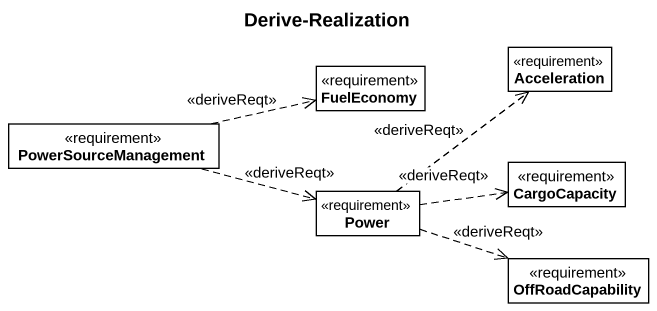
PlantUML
@startuml
title Derive-Realization
hide circle
hide empty members
class Acceleration <<requirement>> #FFFFFF
class FuelEconomy <<requirement>> #FFFFFF
class PowerSourceManagement <<requirement>> #FFFFFF
class CargoCapacity <<requirement>> #FFFFFF
class Power <<requirement>> #FFFFFF
class OffRoadCapability <<requirement>> #FFFFFF
PowerSourceManagement .right.> FuelEconomy : <<deriveReqt>>
PowerSourceManagement .right.> Power : <<deriveReqt>>
Power .up.> Acceleration : <<deriveReqt>>
Power .right.> CargoCapacity : <<deriveReqt>>
Power .right.> OffRoadCapability : <<deriveReqt>>
@enduml
